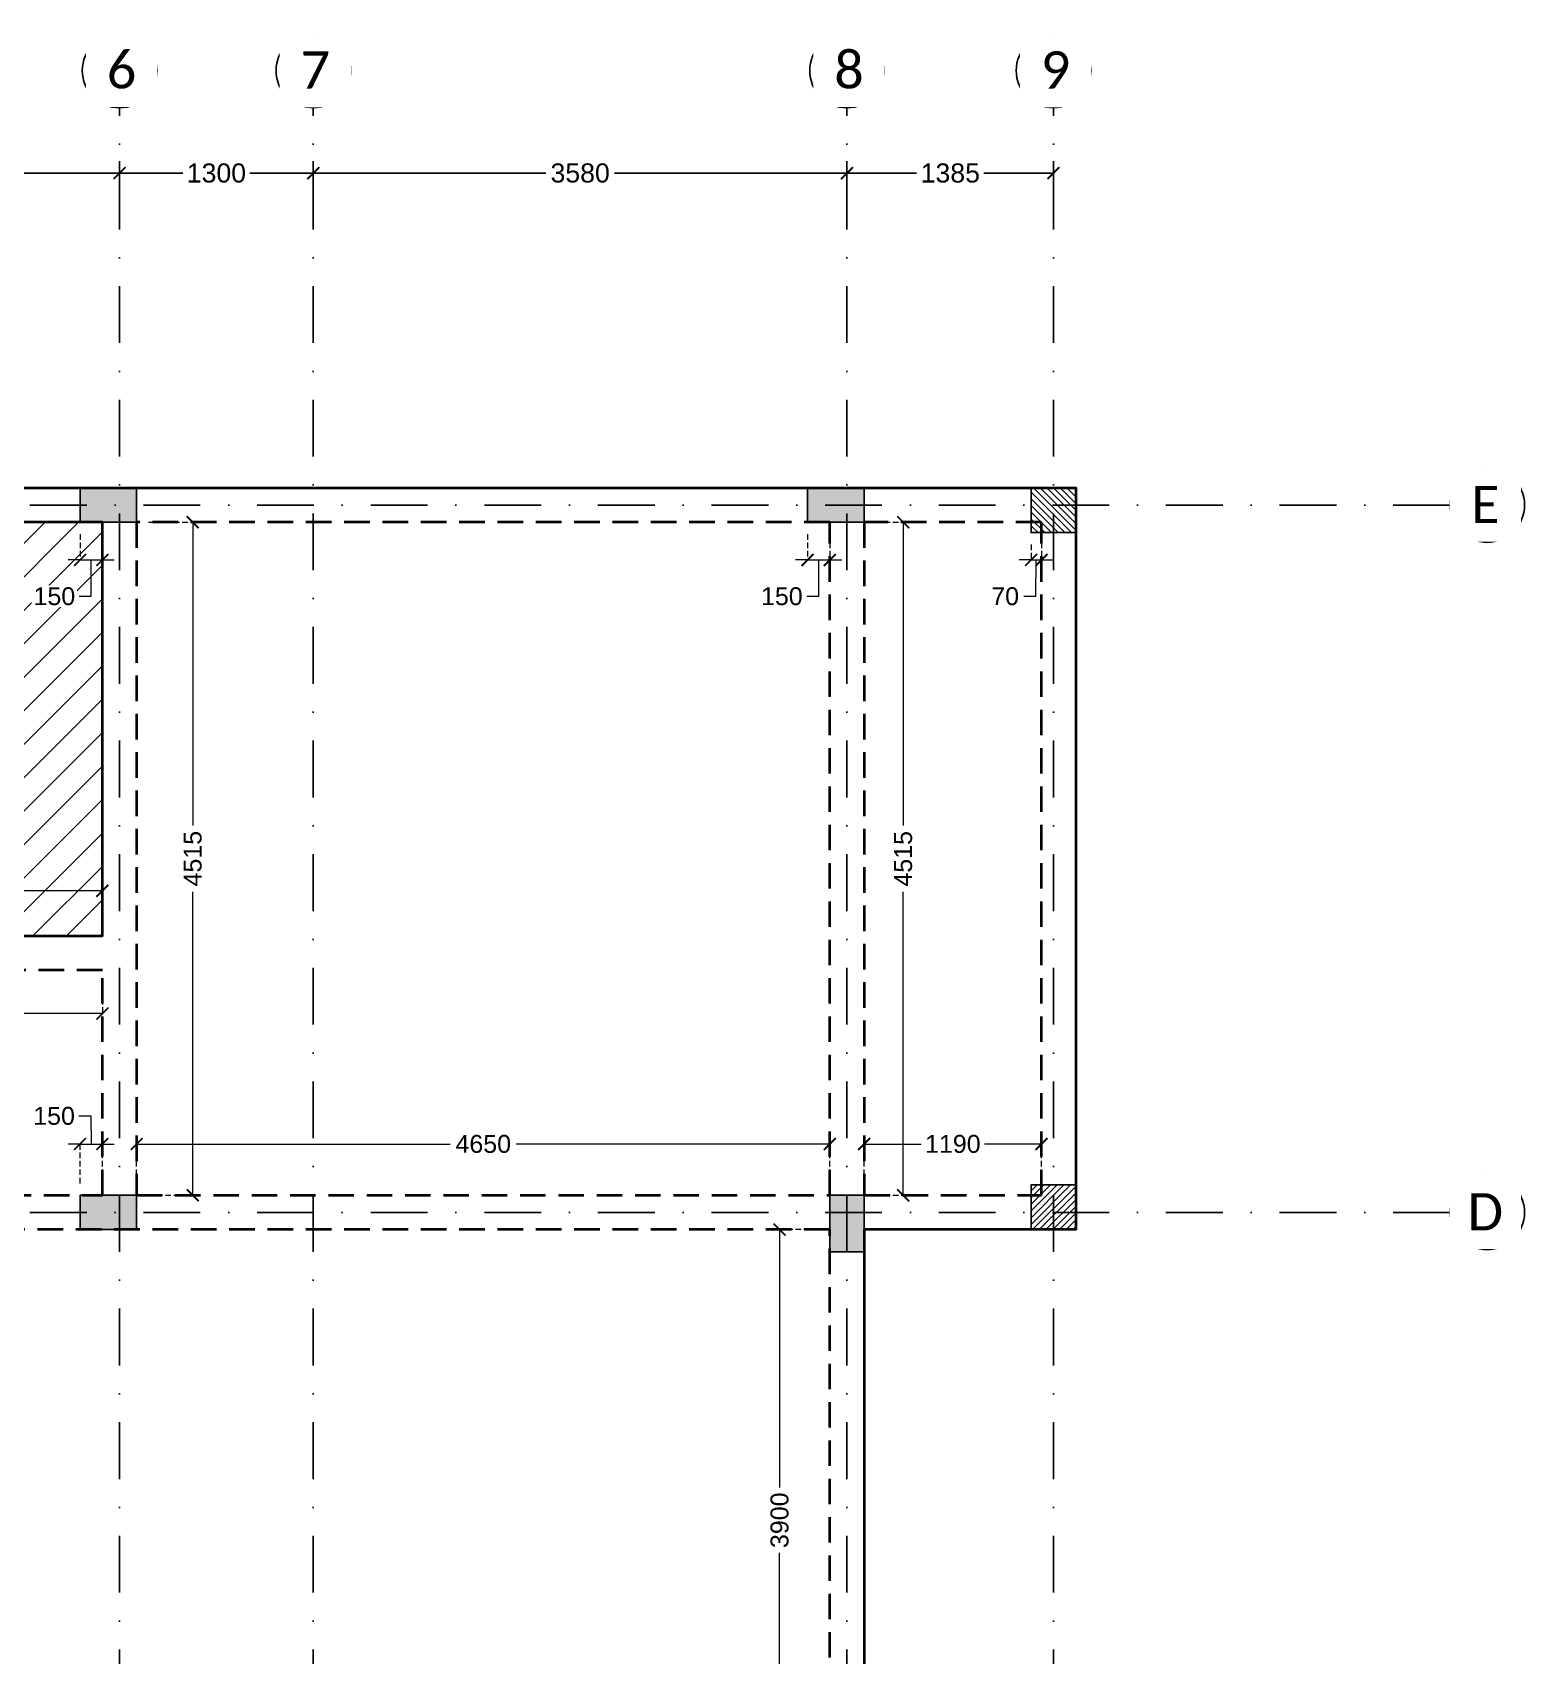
# Model space of a CAD drawing. Header units: millimetres. Extents: x -10000 to 124200, y -12045 to 23620.
# Drawn here: x 6541 to 16550, y 5787 to 16675 of the extents above; entities that cross this region are included whole.
import ezdxf

# ---------------------------------------------------------------- set-up
doc = ezdxf.new("R2010")
doc.units = ezdxf.units.MM
doc.header["$LTSCALE"] = 150
for name, pattern in [('1625E_Grid$0$DASHDOTX2', [50.8, 25.4, -12.7, 0, -12.7]), ('3BHK-W(SB)$0$HIDDEN', [0.375, 0.25, -0.125]), ('HIDDENX2', [19.05, 12.7, -6.35])]:
    doc.linetypes.add(name, pattern=pattern)
for name, color, linetype in [('1625E_Columns$0$ad-Column', 3, 'Continuous'), ('1625E_Columns$0$ad-Column Hatch', 125, 'Continuous'), ('1625E_Columns$0$ad-RCC', 3, 'Continuous'), ('1625E_Columns$0$ad-RCC Hatch', 125, 'Continuous'), ('1625E_Grid$0$ad-Grid', 8, '1625E_Grid$0$DASHDOTX2'), ('1625E_Grid$0$ad-Text main', 7, 'Continuous')]:
    doc.layers.add(name, color=color, linetype=linetype)
doc.layers.add('1625E_Grid$0$ad-Dimension', color=7, linetype='Continuous', lineweight=0, true_color=0x0000f9)
for name, color, linetype, lineweight in [('ad-Dimension', 6, 'Continuous', 0), ('ad-Elevation 10', 8, 'Continuous', 0), ('ad-Framing', 4, 'Continuous', 35)]:
    doc.layers.add(name, color=color, linetype=linetype, lineweight=lineweight)
doc.styles.add('1625E_Grid$0$Standard', font='arial.ttf')
doc.styles.add('ROMANS-TITLE', font='arial.ttf', dxfattribs={"width": 0.8})
doc.styles.get("Standard").update_dxf_attribs({"font": 'arial.ttf'})
doc.dimstyles.new('1625E_Grid$0$A-75-DIM-INT (Framing)', dxfattribs={"dimscale": 100, "dimtxt": 1.6, "dimasz": 1, "dimexe": 1, "dimexo": 1, "dimgap": 0.5, "dimtad": 0, "dimdec": 0, "dimdsep": 46, "dimtxsty": '1625E_Grid$0$Standard', "dimblk": '1625E_Grid$0$_ArchTick', "dimcen": 0.025, "dimclrd": 5, "dimclre": 5, "dimclrt": 256, "dimazin": 2, "dimtfac": 1, "dimtdec": 0, "dimtmove": 1, "dimatfit": 0, "dimldrblk": '1625E_Grid$0$_ArchTick', "dimfxl": 1, "dimfxlon": 1, "dimtfill": 1, "dimtolj": 1, "dimtzin": 0, "dimarcsym": 0})
doc.dimstyles.new('A-75-DIM-INT (Framing)', dxfattribs={"dimscale": 100, "dimtxt": 1.5, "dimasz": 1, "dimexe": 0, "dimexo": 0, "dimgap": 0.5, "dimtad": 0, "dimdec": 0, "dimdsep": 46, "dimtxsty": 'ROMANS-TITLE', "dimblk": 'ARCHTICK', "dimcen": 0.025, "dimclrd": 5, "dimclre": 5, "dimclrt": 256, "dimazin": 2, "dimtfac": 1, "dimtdec": 0, "dimtmove": 1, "dimatfit": 0, "dimldrblk": 'ARCHTICK', "dimfxl": 1, "dimtfill": 1, "dimtolj": 1, "dimtzin": 0, "dimarcsym": 0})

# ---------------------------------------------------------------- blocks, each defined once
blk = doc.blocks.new('1625E_Grid$0$_ArchTick')
at = {"color": 0, "linetype": 'ByBlock', "const_width": 0.15}
blk.add_lwpolyline([(-0.5, -0.5), (0.5, 0.5)], dxfattribs=at)
blk = doc.blocks.new('*D197')
at = {"layer": '1625E_Grid$0$ad-Dimension', "lineweight": -2, "transparency": 16777216}
for p, q in [((4995, 15370), (4995, 15812)), ((7125, 15432), (7125, 15812)), ((4995, 15732), (5828, 15732)), ((7125, 15732), (6292, 15732))]:
    blk.add_line(p, q, dxfattribs=at)
at = {"layer": 'Defpoints', "color": 0, "transparency": 16777216}
for p in [(7125, 15732), (4995, 15290), (7125, 15352)]:
    blk.add_point(p, dxfattribs=at)
at = {"layer": '1625E_Grid$0$ad-Dimension', "lineweight": -2, "transparency": 16777216, "xscale": 80, "yscale": 80, "zscale": 80, "rotation": 180}
blk.add_blockref('1625E_Grid$0$_ArchTick', (4995, 15732), dxfattribs=at)
at = {"layer": '1625E_Grid$0$ad-Dimension', "lineweight": -2, "transparency": 16777216, "xscale": 80, "yscale": 80, "zscale": 80}
blk.add_blockref('1625E_Grid$0$_ArchTick', (7125, 15732), dxfattribs=at)
at = {"layer": '1625E_Grid$0$ad-Dimension', "transparency": 16777216, "insert": (6060, 15732), "char_height": 128, "attachment_point": 5, "style": '1625E_Grid$0$Standard', "bg_fill": 3, "box_fill_scale": 1.1, "bg_fill_color": 256, "bg_fill_true_color": 13158600, "bg_fill_transparency": 0}
blk.add_mtext('\\A1;2130', dxfattribs=at)
blk = doc.blocks.new('*D199')
at = {"layer": '1625E_Grid$0$ad-Dimension', "lineweight": -2, "transparency": 16777216}
for p, q in [((7125, 15432), (7125, 15812)), ((8425, 15432), (8425, 15812)), ((7125, 15732), (7550, 15732)), ((8425, 15732), (8000, 15732))]:
    blk.add_line(p, q, dxfattribs=at)
at = {"layer": 'Defpoints', "color": 0, "transparency": 16777216}
for p in [(8425, 15732), (7125, 15352), (8425, 15352)]:
    blk.add_point(p, dxfattribs=at)
at = {"layer": '1625E_Grid$0$ad-Dimension', "lineweight": -2, "transparency": 16777216, "xscale": 80, "yscale": 80, "zscale": 80, "rotation": 180}
blk.add_blockref('1625E_Grid$0$_ArchTick', (7125, 15732), dxfattribs=at)
at = {"layer": '1625E_Grid$0$ad-Dimension', "lineweight": -2, "transparency": 16777216, "xscale": 80, "yscale": 80, "zscale": 80}
blk.add_blockref('1625E_Grid$0$_ArchTick', (8425, 15732), dxfattribs=at)
at = {"layer": '1625E_Grid$0$ad-Dimension', "transparency": 16777216, "insert": (7775, 15732), "char_height": 128, "attachment_point": 5, "style": '1625E_Grid$0$Standard', "bg_fill": 3, "box_fill_scale": 1.1, "bg_fill_color": 256, "bg_fill_true_color": 13158600, "bg_fill_transparency": 0}
blk.add_mtext('\\A1;1300', dxfattribs=at)
blk = doc.blocks.new('*D200')
at = {"layer": '1625E_Grid$0$ad-Dimension', "lineweight": -2, "transparency": 16777216}
for p, q in [((8425, 15432), (8425, 15812)), ((12005, 15432), (12005, 15812)), ((8425, 15732), (9984, 15732)), ((12005, 15732), (10446, 15732))]:
    blk.add_line(p, q, dxfattribs=at)
at = {"layer": 'Defpoints', "color": 0, "transparency": 16777216}
for p in [(12005, 15732), (8425, 15352), (12005, 15352)]:
    blk.add_point(p, dxfattribs=at)
at = {"layer": '1625E_Grid$0$ad-Dimension', "lineweight": -2, "transparency": 16777216, "xscale": 80, "yscale": 80, "zscale": 80, "rotation": 180}
blk.add_blockref('1625E_Grid$0$_ArchTick', (8425, 15732), dxfattribs=at)
at = {"layer": '1625E_Grid$0$ad-Dimension', "lineweight": -2, "transparency": 16777216, "xscale": 80, "yscale": 80, "zscale": 80}
blk.add_blockref('1625E_Grid$0$_ArchTick', (12005, 15732), dxfattribs=at)
at = {"layer": '1625E_Grid$0$ad-Dimension', "transparency": 16777216, "insert": (10215, 15732), "char_height": 128, "attachment_point": 5, "style": '1625E_Grid$0$Standard', "bg_fill": 3, "box_fill_scale": 1.1, "bg_fill_color": 256, "bg_fill_true_color": 13158600, "bg_fill_transparency": 0}
blk.add_mtext('\\A1;3580', dxfattribs=at)
blk = doc.blocks.new('*D201')
at = {"layer": '1625E_Grid$0$ad-Dimension', "lineweight": -2, "transparency": 16777216}
for p, q in [((12005, 15432), (12005, 15812)), ((13390, 15432), (13390, 15812)), ((12005, 15732), (12472, 15732)), ((13390, 15732), (12923, 15732))]:
    blk.add_line(p, q, dxfattribs=at)
at = {"layer": 'Defpoints', "color": 0, "transparency": 16777216}
for p in [(13390, 15732), (12005, 15352), (13390, 15352)]:
    blk.add_point(p, dxfattribs=at)
at = {"layer": '1625E_Grid$0$ad-Dimension', "lineweight": -2, "transparency": 16777216, "xscale": 80, "yscale": 80, "zscale": 80, "rotation": 180}
blk.add_blockref('1625E_Grid$0$_ArchTick', (12005, 15732), dxfattribs=at)
at = {"layer": '1625E_Grid$0$ad-Dimension', "lineweight": -2, "transparency": 16777216, "xscale": 80, "yscale": 80, "zscale": 80}
blk.add_blockref('1625E_Grid$0$_ArchTick', (13390, 15732), dxfattribs=at)
at = {"layer": '1625E_Grid$0$ad-Dimension', "transparency": 16777216, "insert": (12698, 15732), "char_height": 128, "attachment_point": 5, "style": '1625E_Grid$0$Standard', "bg_fill": 3, "box_fill_scale": 1.1, "bg_fill_color": 256, "bg_fill_true_color": 13158600, "bg_fill_transparency": 0}
blk.add_mtext('\\A1;1385', dxfattribs=at)
blk = doc.blocks.new('1625E_Columns$0$A$C42b14ea2')
at = {"layer": '1625E_Columns$0$ad-RCC Hatch', "transparency": 33554687}
h = blk.add_hatch(dxfattribs=at)
h.set_pattern_fill('ANSI31', color=256, scale=10)
h.set_pattern_definition([(45, (13250, 8645), (-22.45064, 22.45064), [])])
h.paths.add_polyline_path([(0, 0), (300, 0), (300, 300), (0, 300)])
at = {"layer": '1625E_Columns$0$ad-RCC'}
blk.add_lwpolyline([(0, 0), (300, 0), (300, 300), (0, 300)], close=True, dxfattribs=at)
blk = doc.blocks.new('1625E_Columns$0$zw$6AA0')
at = {"layer": '1625E_Columns$0$ad-Column Hatch', "transparency": 33554687}
h = blk.add_hatch(color=256, dxfattribs=at)
h.dxf.hatch_style = 1
h.paths.add_polyline_path([(0, -230), (380, -230), (380, 0), (0, 0)])
at = {"layer": '1625E_Columns$0$ad-Column'}
blk.add_lwpolyline([(0, -230), (380, -230), (380, 0), (0, 0)], close=True, dxfattribs=at)
blk = doc.blocks.new('1625E_Columns')
at = {"layer": '1625E_Columns$0$ad-Column', "xscale": -1}
for p, rotation in [((7240, 13620), 359.9999999999997), ((12120, 13620), 359.9999999999997), ((7240, 8875), 359.9999999999997), ((11890, 8875), 90)]:
    blk.add_blockref('1625E_Columns$0$zw$6AA0', p, dxfattribs=dict(at, rotation=rotation))
at = {"layer": '1625E_Columns$0$ad-RCC', "xscale": -1, "rotation": 180}
blk.add_blockref('1625E_Columns$0$A$C42b14ea2', (13240, 13620), dxfattribs=at)
at = {"layer": '1625E_Columns$0$ad-RCC'}
blk.add_blockref('1625E_Columns$0$A$C42b14ea2', (13240, 8645), dxfattribs=at)
blk = doc.blocks.new('zw$7E9D')
at = {"layer": 'ad-Elevation 10', "ltscale": 0.09}
h = blk.add_hatch(dxfattribs=at)
h.set_pattern_fill('ANSI31', color=256, scale=50)
h.set_pattern_definition([(45, (4560, 7508.14), (-112.2532, 112.2532), [])])
h.paths.add_polyline_path([(4560, -3005), (7010, -3005), (7010, -230), (4560, -230)])
blk.add_lwpolyline([(4560, -3005), (7010, -3005), (7010, -230), (4560, -230)], close=True, dxfattribs=at)
at = {"layer": 'ad-Framing'}
for points in [[(0, 0), (13540, 0), (13540, -4975), (12120, -4975), (12120, -8875), (13540, -8875), (13540, -15670), (2480, -15670), (2480, -13620), (0, -13620), (0, -8875), (2830, -8875), (2830, -4975), (0, -4975)], [(4560, -3005), (7010, -3005), (7010, -230), (4560, -230)]]:
    blk.add_lwpolyline(points, close=True, dxfattribs=at)
at = {"layer": 'ad-Framing', "linetype": 'HIDDENX2', "ltscale": 0.09}
for points in [[(7240, -4745), (11890, -4745), (11890, -230), (7240, -230)], [(12120, -4745), (13310, -4745), (13310, -230), (12120, -230)], [(4560, -4745), (7010, -4745), (7010, -3235), (4560, -3235)], [(3060, -8875), (11890, -8875), (11890, -4975), (3060, -4975)]]:
    blk.add_lwpolyline(points, close=True, dxfattribs=at)
blk = doc.blocks.new('_ArchTick')
at = {"color": 0, "linetype": 'ByBlock', "const_width": 0.15}
blk.add_lwpolyline([(-0.5, -0.5), (0.5, 0.5)], dxfattribs=at)
blk = doc.blocks.new('*D26')
at = {"layer": 'ad-Dimension', "linetype": '3BHK-W(SB)$0$HIDDEN', "lineweight": -2, "transparency": 16777216}
for p, q in [((7010, -4435), (7010, -4171)), ((11660, -4435), (11660, -4171))]:
    blk.add_line(p, q, dxfattribs=at)
at = {"layer": 'ad-Dimension', "lineweight": -2, "transparency": 16777216}
for p, q in [((7010, -4171), (9114, -4171)), ((11660, -4171), (9556, -4171))]:
    blk.add_line(p, q, dxfattribs=at)
at = {"layer": 'Defpoints', "color": 0, "transparency": 16777216}
for p in [(7010, -4171), (7010, -4515), (11660, -4515)]:
    blk.add_point(p, dxfattribs=at)
at = {"layer": 'ad-Dimension', "lineweight": -2, "transparency": 16777216, "xscale": 80, "yscale": 80, "zscale": 80, "rotation": 180}
blk.add_blockref('_ArchTick', (7010, -4171), dxfattribs=at)
at = {"layer": 'ad-Dimension', "lineweight": -2, "transparency": 16777216, "xscale": 80, "yscale": 80, "zscale": 80}
blk.add_blockref('_ArchTick', (11660, -4171), dxfattribs=at)
at = {"layer": 'ad-Dimension', "transparency": 16777216, "insert": (9335, -4171), "char_height": 120, "attachment_point": 5, "bg_fill": 3, "box_fill_scale": 1.1, "bg_fill_color": 257, "bg_fill_transparency": 0}
blk.add_mtext('\\A1;4650', dxfattribs=at)
blk = doc.blocks.new('*D27')
at = {"layer": 'ad-Dimension', "linetype": '3BHK-W(SB)$0$HIDDEN', "lineweight": -2, "transparency": 16777216}
for p, q in [((7090, 0), (7386, 0)), ((7090, -4515), (7386, -4515))]:
    blk.add_line(p, q, dxfattribs=at)
at = {"layer": 'ad-Dimension', "lineweight": -2, "transparency": 16777216}
for p, q in [((7386, 0), (7386, -2035)), ((7386, -4515), (7386, -2480))]:
    blk.add_line(p, q, dxfattribs=at)
at = {"layer": 'Defpoints', "color": 0, "transparency": 16777216}
for p in [(7010, 0), (7010, -4515), (7386, -4515)]:
    blk.add_point(p, dxfattribs=at)
at = {"layer": 'ad-Dimension', "lineweight": -2, "transparency": 16777216, "xscale": 80, "yscale": 80, "zscale": 80}
for p, rotation in [((7386, 0), 90), ((7386, -4515), 270)]:
    blk.add_blockref('_ArchTick', p, dxfattribs=dict(at, rotation=rotation))
at = {"layer": 'ad-Dimension', "transparency": 16777216, "insert": (7386, -2257), "char_height": 120, "attachment_point": 5, "rotation": 90, "bg_fill": 3, "box_fill_scale": 1.1, "bg_fill_color": 257, "bg_fill_transparency": 0}
blk.add_mtext('\\A1;4515', dxfattribs=at)
blk = doc.blocks.new('*D28')
at = {"layer": 'ad-Dimension', "linetype": '3BHK-W(SB)$0$HIDDEN', "lineweight": -2, "transparency": 16777216}
for p, q in [((11510, -80), (11510, -253)), ((11660, -80), (11660, -253))]:
    blk.add_line(p, q, dxfattribs=at)
at = {"layer": 'ad-Dimension', "lineweight": -2, "transparency": 16777216}
for p, q in [((11510, -253), (11430, -253)), ((11510, -253), (11660, -253)), ((11585, -497), (11585, -253)), ((11660, -253), (11740, -253)), ((11505, -497), (11585, -497))]:
    blk.add_line(p, q, dxfattribs=at)
at = {"layer": 'Defpoints', "color": 0, "transparency": 16777216}
for p in [(11510, 0), (11660, 0), (11660, -253)]:
    blk.add_point(p, dxfattribs=at)
at = {"layer": 'ad-Dimension', "lineweight": -2, "transparency": 16777216, "xscale": 80, "yscale": 80, "zscale": 80}
blk.add_blockref('_ArchTick', (11510, -253), dxfattribs=at)
at = {"layer": 'ad-Dimension', "lineweight": -2, "transparency": 16777216, "xscale": 80, "yscale": 80, "zscale": 80, "rotation": 180}
blk.add_blockref('_ArchTick', (11660, -253), dxfattribs=at)
at = {"layer": 'ad-Dimension', "transparency": 16777216, "insert": (11338, -497), "char_height": 120, "attachment_point": 5, "bg_fill": 3, "box_fill_scale": 1.1, "bg_fill_color": 257, "bg_fill_transparency": 0}
blk.add_mtext('\\A1;150', dxfattribs=at)
blk = doc.blocks.new('*D33')
at = {"layer": 'ad-Dimension', "lineweight": -2, "transparency": 16777216}
for p, q in [((6622, -3983), (6702, -3983)), ((6702, -3983), (6705, -4171)), ((6630, -4171), (6550, -4171)), ((6630, -4171), (6780, -4171)), ((6780, -4171), (6860, -4171))]:
    blk.add_line(p, q, dxfattribs=at)
at = {"layer": 'ad-Dimension', "linetype": '3BHK-W(SB)$0$HIDDEN', "lineweight": -2, "transparency": 16777216}
for p, q in [((6630, -4435), (6630, -4171)), ((6780, -4435), (6780, -4171))]:
    blk.add_line(p, q, dxfattribs=at)
at = {"layer": 'Defpoints', "color": 0, "transparency": 16777216}
for p in [(6780, -4171), (6630, -4515), (6780, -4515)]:
    blk.add_point(p, dxfattribs=at)
at = {"layer": 'ad-Dimension', "lineweight": -2, "transparency": 16777216, "xscale": 80, "yscale": 80, "zscale": 80}
blk.add_blockref('_ArchTick', (6630, -4171), dxfattribs=at)
at = {"layer": 'ad-Dimension', "lineweight": -2, "transparency": 16777216, "xscale": 80, "yscale": 80, "zscale": 80, "rotation": 180}
blk.add_blockref('_ArchTick', (6780, -4171), dxfattribs=at)
at = {"layer": 'ad-Dimension', "transparency": 16777216, "insert": (6456, -3983), "char_height": 120, "attachment_point": 5, "bg_fill": 3, "box_fill_scale": 1.1, "bg_fill_color": 257, "bg_fill_transparency": 0}
blk.add_mtext('\\A1;150', dxfattribs=at)
blk = doc.blocks.new('*D34')
at = {"layer": 'ad-Dimension', "linetype": '3BHK-W(SB)$0$HIDDEN', "lineweight": -2, "transparency": 16777216}
for p, q in [((4330, -3085), (4330, -3296)), ((6780, -3085), (6780, -3296))]:
    blk.add_line(p, q, dxfattribs=at)
at = {"layer": 'ad-Dimension', "lineweight": -2, "transparency": 16777216}
for p, q in [((4330, -3296), (5335, -3296)), ((6780, -3296), (5775, -3296))]:
    blk.add_line(p, q, dxfattribs=at)
at = {"layer": 'Defpoints', "color": 0, "transparency": 16777216}
for p in [(4330, -3005), (6780, -3005), (4330, -3296)]:
    blk.add_point(p, dxfattribs=at)
at = {"layer": 'ad-Dimension', "lineweight": -2, "transparency": 16777216, "xscale": 80, "yscale": 80, "zscale": 80, "rotation": 180}
blk.add_blockref('_ArchTick', (4330, -3296), dxfattribs=at)
at = {"layer": 'ad-Dimension', "lineweight": -2, "transparency": 16777216, "xscale": 80, "yscale": 80, "zscale": 80}
blk.add_blockref('_ArchTick', (6780, -3296), dxfattribs=at)
at = {"layer": 'ad-Dimension', "transparency": 16777216, "insert": (5555, -3296), "char_height": 120, "attachment_point": 5, "bg_fill": 3, "box_fill_scale": 1.1, "bg_fill_color": 257, "bg_fill_transparency": 0}
blk.add_mtext('\\A1;2450', dxfattribs=at)
blk = doc.blocks.new('*D46')
at = {"layer": 'ad-Dimension', "linetype": '3BHK-W(SB)$0$HIDDEN', "lineweight": -2, "transparency": 16777216}
for p, q in [((4330, -2695), (4330, -2473)), ((6780, -2695), (6780, -2473))]:
    blk.add_line(p, q, dxfattribs=at)
at = {"layer": 'ad-Dimension', "lineweight": -2, "transparency": 16777216}
for p, q in [((4330, -2473), (5335, -2473)), ((6780, -2473), (5775, -2473))]:
    blk.add_line(p, q, dxfattribs=at)
at = {"layer": 'Defpoints', "color": 0, "transparency": 16777216}
for p in [(4330, -2473), (4330, -2775), (6780, -2775)]:
    blk.add_point(p, dxfattribs=at)
at = {"layer": 'ad-Dimension', "lineweight": -2, "transparency": 16777216, "xscale": 80, "yscale": 80, "zscale": 80, "rotation": 180}
blk.add_blockref('_ArchTick', (4330, -2473), dxfattribs=at)
at = {"layer": 'ad-Dimension', "lineweight": -2, "transparency": 16777216, "xscale": 80, "yscale": 80, "zscale": 80}
blk.add_blockref('_ArchTick', (6780, -2473), dxfattribs=at)
at = {"layer": 'ad-Dimension', "transparency": 16777216, "insert": (5555, -2473), "char_height": 120, "attachment_point": 5, "bg_fill": 3, "box_fill_scale": 1.1, "bg_fill_color": 257, "bg_fill_transparency": 0}
blk.add_mtext('\\A1;2450', dxfattribs=at)
blk = doc.blocks.new('*D48')
at = {"layer": 'ad-Dimension', "linetype": '3BHK-W(SB)$0$HIDDEN', "lineweight": -2, "transparency": 16777216}
for p, q in [((6630, -80), (6630, -253)), ((6780, -80), (6780, -253))]:
    blk.add_line(p, q, dxfattribs=at)
at = {"layer": 'ad-Dimension', "lineweight": -2, "transparency": 16777216}
for p, q in [((6630, -253), (6550, -253)), ((6630, -253), (6780, -253)), ((6705, -497), (6705, -253)), ((6780, -253), (6860, -253)), ((6625, -497), (6705, -497))]:
    blk.add_line(p, q, dxfattribs=at)
at = {"layer": 'Defpoints', "color": 0, "transparency": 16777216}
for p in [(6630, 0), (6780, 0), (6780, -253)]:
    blk.add_point(p, dxfattribs=at)
at = {"layer": 'ad-Dimension', "lineweight": -2, "transparency": 16777216, "xscale": 80, "yscale": 80, "zscale": 80}
blk.add_blockref('_ArchTick', (6630, -253), dxfattribs=at)
at = {"layer": 'ad-Dimension', "lineweight": -2, "transparency": 16777216, "xscale": 80, "yscale": 80, "zscale": 80, "rotation": 180}
blk.add_blockref('_ArchTick', (6780, -253), dxfattribs=at)
at = {"layer": 'ad-Dimension', "transparency": 16777216, "insert": (6458, -497), "char_height": 120, "attachment_point": 5, "bg_fill": 3, "box_fill_scale": 1.1, "bg_fill_color": 257, "bg_fill_transparency": 0}
blk.add_mtext('\\A1;150', dxfattribs=at)
blk = doc.blocks.new('*D50')
at = {"layer": 'ad-Dimension', "linetype": '3BHK-W(SB)$0$HIDDEN', "lineweight": -2, "transparency": 16777216}
for p, q in [((11580, -4745), (11323, -4745)), ((11580, -8645), (11323, -8645))]:
    blk.add_line(p, q, dxfattribs=at)
at = {"layer": 'ad-Dimension', "lineweight": -2, "transparency": 16777216}
for p, q in [((11323, -4745), (11323, -6476)), ((11323, -8645), (11323, -6914))]:
    blk.add_line(p, q, dxfattribs=at)
at = {"layer": 'Defpoints', "color": 0, "transparency": 16777216}
for p in [(11660, -4745), (11323, -8645), (11660, -8645)]:
    blk.add_point(p, dxfattribs=at)
at = {"layer": 'ad-Dimension', "lineweight": -2, "transparency": 16777216, "xscale": 80, "yscale": 80, "zscale": 80}
for p, rotation in [((11323, -4745), 90), ((11323, -8645), 270)]:
    blk.add_blockref('_ArchTick', p, dxfattribs=dict(at, rotation=rotation))
at = {"layer": 'ad-Dimension', "transparency": 16777216, "insert": (11323, -6695), "char_height": 120, "attachment_point": 5, "rotation": 90, "bg_fill": 3, "box_fill_scale": 1.1, "bg_fill_color": 257, "bg_fill_transparency": 0}
blk.add_mtext('\\A1;3900', dxfattribs=at)
blk = doc.blocks.new('*D53')
at = {"layer": 'ad-Dimension', "linetype": '3BHK-W(SB)$0$HIDDEN', "lineweight": -2, "transparency": 16777216}
for p, q in [((11890, -4435), (11890, -4171)), ((13080, -4435), (13080, -4171))]:
    blk.add_line(p, q, dxfattribs=at)
at = {"layer": 'ad-Dimension', "lineweight": -2, "transparency": 16777216}
for p, q in [((11890, -4171), (12272, -4171)), ((13080, -4171), (12698, -4171))]:
    blk.add_line(p, q, dxfattribs=at)
at = {"layer": 'Defpoints', "color": 0, "transparency": 16777216}
for p in [(13080, -4171), (11890, -4515), (13080, -4515)]:
    blk.add_point(p, dxfattribs=at)
at = {"layer": 'ad-Dimension', "lineweight": -2, "transparency": 16777216, "xscale": 80, "yscale": 80, "zscale": 80, "rotation": 180}
blk.add_blockref('_ArchTick', (11890, -4171), dxfattribs=at)
at = {"layer": 'ad-Dimension', "lineweight": -2, "transparency": 16777216, "xscale": 80, "yscale": 80, "zscale": 80}
blk.add_blockref('_ArchTick', (13080, -4171), dxfattribs=at)
at = {"layer": 'ad-Dimension', "transparency": 16777216, "insert": (12485, -4171), "char_height": 120, "attachment_point": 5, "bg_fill": 3, "box_fill_scale": 1.1, "bg_fill_color": 257, "bg_fill_transparency": 0}
blk.add_mtext('\\A1;1190', dxfattribs=at)
blk = doc.blocks.new('*D54')
at = {"layer": 'ad-Dimension', "linetype": '3BHK-W(SB)$0$HIDDEN', "lineweight": -2, "transparency": 16777216}
for p, q in [((11970, 0), (12152, 0)), ((11970, -4515), (12152, -4515))]:
    blk.add_line(p, q, dxfattribs=at)
at = {"layer": 'ad-Dimension', "lineweight": -2, "transparency": 16777216}
for p, q in [((12152, 0), (12152, -2035)), ((12152, -4515), (12152, -2480))]:
    blk.add_line(p, q, dxfattribs=at)
at = {"layer": 'Defpoints', "color": 0, "transparency": 16777216}
for p in [(11890, 0), (12152, 0), (11890, -4515)]:
    blk.add_point(p, dxfattribs=at)
at = {"layer": 'ad-Dimension', "lineweight": -2, "transparency": 16777216, "xscale": 80, "yscale": 80, "zscale": 80}
for p, rotation in [((12152, 0), 90), ((12152, -4515), 270)]:
    blk.add_blockref('_ArchTick', p, dxfattribs=dict(at, rotation=rotation))
at = {"layer": 'ad-Dimension', "transparency": 16777216, "insert": (12152, -2258), "char_height": 120, "attachment_point": 5, "rotation": 90, "bg_fill": 3, "box_fill_scale": 1.1, "bg_fill_color": 257, "bg_fill_transparency": 0}
blk.add_mtext('\\A1;4515', dxfattribs=at)
blk = doc.blocks.new('*D55')
at = {"layer": 'ad-Dimension', "linetype": '3BHK-W(SB)$0$HIDDEN', "lineweight": -2, "transparency": 16777216}
for p, q in [((13080, -80), (13080, -253)), ((13010, -150), (13010, -253))]:
    blk.add_line(p, q, dxfattribs=at)
at = {"layer": 'ad-Dimension', "lineweight": -2, "transparency": 16777216}
for p, q in [((13010, -253), (12930, -253)), ((13010, -253), (13080, -253)), ((13041, -497), (13045, -253)), ((13080, -253), (13160, -253)), ((12961, -497), (13041, -497))]:
    blk.add_line(p, q, dxfattribs=at)
at = {"layer": 'Defpoints', "color": 0, "transparency": 16777216}
for p in [(13010, -70), (13080, 0), (13080, -253)]:
    blk.add_point(p, dxfattribs=at)
at = {"layer": 'ad-Dimension', "lineweight": -2, "transparency": 16777216, "xscale": 80, "yscale": 80, "zscale": 80}
blk.add_blockref('_ArchTick', (13010, -253), dxfattribs=at)
at = {"layer": 'ad-Dimension', "lineweight": -2, "transparency": 16777216, "xscale": 80, "yscale": 80, "zscale": 80, "rotation": 180}
blk.add_blockref('_ArchTick', (13080, -253), dxfattribs=at)
at = {"layer": 'ad-Dimension', "transparency": 16777216, "insert": (12836, -497), "char_height": 120, "attachment_point": 5, "bg_fill": 3, "box_fill_scale": 1.1, "bg_fill_color": 257, "bg_fill_transparency": 0}
blk.add_mtext('\\A1;70', dxfattribs=at)
blk = doc.blocks.new('1625E_Grid')
at = {"layer": '1625E_Grid$0$ad-Grid', "ltscale": 0.1}
for points in [[(7125, -4460), (7125, 16170)], [(8425, -4460), (8425, 16170)], [(12005, -4460), (12005, 16170)], [(13390, -4460), (13390, 16170)], [(16050, 13505), (-1950, 13505)], [(16050, 8760), (-1950, 8760)]]:
    blk.add_lwpolyline(points, dxfattribs=at)
at = {"layer": '1625E_Grid$0$ad-Grid', "color": 7, "linetype": 'ByBlock'}
for centre in [(7125, 16420), (8425, 16420), (12005, 16420), (13390, 16420), (16300, 13505), (16300, 8760)]:
    blk.add_circle(centre, 250, dxfattribs=at)
at = {"layer": '1625E_Grid$0$ad-Text main', "char_height": 250, "width": 227.385, "attachment_point": 5, "style": '1625E_Grid$0$Standard', "bg_fill": 2}
for s, insert in [('{\\fCalibri|b0|i0|c0|p34;6}', (7138.5, 16424)), ('{\\fCalibri|b0|i0|c0|p34;7}', (8438.5, 16424)), ('{\\fCalibri|b0|i0|c0|p34;8}', (12018.5, 16424)), ('{\\fCalibri|b0|i0|c0|p34;9}', (13403.5, 16424)), ('{\\fCalibri|b0|i0|c0|p34;E}', (16286.5, 13509)), ('{\\fCalibri|b0|i0|c0|p34;D}', (16286.5, 8764))]:
    blk.add_mtext(s, dxfattribs=dict(at, insert=insert))
at = {"layer": '1625E_Grid$0$ad-Dimension'}
dim = blk.add_linear_dim(base=(7125, 15732), p1=(4995, 15289.9), p2=(7125, 15351.9), dimstyle='1625E_Grid$0$A-75-DIM-INT (Framing)', override={"dimscale": 80, "dimblk": '1625E_Grid$0$_ArchTick', "dimclrd": 256, "dimclre": 256, "dimfxl": 10, "dimtfill": 1, "dimtfillclr": 0}, dxfattribs=at)
dim.commit()
dim.dimension.update_dxf_attribs({"geometry": '*D197', "text_midpoint": (6060, 15732)})
dim = blk.add_linear_dim(base=(8425, 15732.4), p1=(7125, 15352.3), p2=(8425, 15352.3), dimstyle='1625E_Grid$0$A-75-DIM-INT (Framing)', override={"dimscale": 80, "dimblk": '1625E_Grid$0$_ArchTick', "dimclrd": 256, "dimclre": 256, "dimfxl": 10, "dimtfill": 1, "dimtfillclr": 0}, dxfattribs=at)
dim.commit()
dim.dimension.update_dxf_attribs({"geometry": '*D199', "text_midpoint": (7775, 15732.4)})
dim = blk.add_linear_dim(base=(12005, 15732.4), p1=(8425, 15352.3), p2=(12005, 15352.3), dimstyle='1625E_Grid$0$A-75-DIM-INT (Framing)', override={"dimscale": 80, "dimblk": '1625E_Grid$0$_ArchTick', "dimclrd": 256, "dimclre": 256, "dimfxl": 10, "dimtfill": 1, "dimtfillclr": 0}, dxfattribs=at)
dim.commit()
dim.dimension.update_dxf_attribs({"geometry": '*D200', "text_midpoint": (10215, 15732.4)})
dim = blk.add_linear_dim(base=(13390, 15732.4), p1=(12005, 15352.3), p2=(13390, 15352.3), dimstyle='1625E_Grid$0$A-75-DIM-INT (Framing)', override={"dimscale": 80, "dimblk": '1625E_Grid$0$_ArchTick', "dimclrd": 256, "dimclre": 256, "dimfxl": 10, "dimtfill": 1, "dimtfillclr": 0}, dxfattribs=at)
dim.commit()
dim.dimension.update_dxf_attribs({"geometry": '*D201', "text_midpoint": (12697.5, 15732.4)})
blk = doc.blocks.new('zw$7D19')
at = {"layer": 'ad-Dimension'}
for base, p1, p2, picture, middle in [((6780, -252.8), (6630, 0), (6780, 0), '*D48', (6584.8, -496.6)), ((11660, -252.8), (11510, 0), (11660, 0), '*D28', (11465, -496.6)), ((13080, -252.8), (13010, -70), (13080, 0), '*D55', (12921.4, -496.6)), ((6780, -4171.4), (6630, -4515), (6780, -4515), '*D33', (6582.4, -3982.7))]:
    dim = blk.add_linear_dim(base=base, p1=p1, p2=p2, dimstyle='A-75-DIM-INT (Framing)', override={"dimscale": 80, "dimexo": 1, "dimtxsty": 'Standard', "dimblk": 'ArchTick', "dimclrd": 256, "dimclre": 256, "dimfxl": 10, "dimtfill": 1, "dimtfillclr": 0}, dxfattribs=at)
    dim.commit()
    dim.dimension.update_dxf_attribs({"geometry": picture, "text_midpoint": middle, "dimtype": 128})
for base, p1, p2, picture, middle in [((4330, -2472.7), (6780, -2775), (4330, -2775), '*D46', (5555, -2472.7)), ((4330, -3295.9), (6780, -3005), (4330, -3005), '*D34', (5555, -3295.9)), ((7010, -4171.4), (11660, -4515), (7010, -4515), '*D26', (9335, -4171.4)), ((13080, -4171.4), (11890, -4515), (13080, -4515), '*D53', (12485, -4171.4))]:
    dim = blk.add_linear_dim(base=base, p1=p1, p2=p2, dimstyle='A-75-DIM-INT (Framing)', override={"dimscale": 80, "dimexo": 1, "dimtxsty": 'Standard', "dimblk": 'ArchTick', "dimclrd": 256, "dimclre": 256, "dimfxl": 10, "dimtfill": 1, "dimtfillclr": 0}, dxfattribs=at)
    dim.commit()
    dim.dimension.update_dxf_attribs({"geometry": picture, "text_midpoint": middle})
dim = blk.add_linear_dim(base=(11322.5, -8645), p1=(11660, -4745), p2=(11660, -8645), angle=90, dimstyle='A-75-DIM-INT (Framing)', override={"dimscale": 80, "dimexo": 1, "dimtxsty": 'Standard', "dimblk": 'ArchTick', "dimclrd": 256, "dimclre": 256, "dimfxl": 10, "dimtfill": 1, "dimtfillclr": 0}, dxfattribs=at)
dim.commit()
dim.dimension.update_dxf_attribs({"geometry": '*D50', "text_midpoint": (11322.5, -6695)})
for base, p1, p2, picture, middle in [((7386.4, -4515), (7010, 0), (7010, -4515), '*D27', (7386.4, -2257.5)), ((12152, 0), (11890, -4515), (11890, 0), '*D54', (12152, -2257.5))]:
    dim = blk.add_linear_dim(base=base, p1=p1, p2=p2, angle=90, dimstyle='A-75-DIM-INT (Framing)', override={"dimscale": 80, "dimexo": 1, "dimtxsty": 'Standard', "dimblk": 'ArchTick', "dimclrd": 256, "dimclre": 256, "dimfxl": 10, "dimtfill": 1, "dimtfillclr": 0}, dxfattribs=at)
    dim.commit()
    dim.dimension.update_dxf_attribs({"geometry": picture, "text_midpoint": middle})

msp = doc.modelspace()

# ---------------------------------------------------------------- block references
msp.add_blockref('1625E_Grid', (0, 0))

# ---------------------------------------------------------------- next in the draw order: block references
at = {"layer": 'ad-Framing'}
msp.add_blockref('zw$7E9D', (0, 13620), dxfattribs=at)

# ---------------------------------------------------------------- next in the draw order: block references
at = {"layer": 'ad-Dimension'}
msp.add_blockref('zw$7D19', (230, 13390), dxfattribs=at)

# ---------------------------------------------------------------- next in the draw order: block references
msp.add_blockref('1625E_Columns', (0, 0))

doc.saveas('drawing.dxf')
